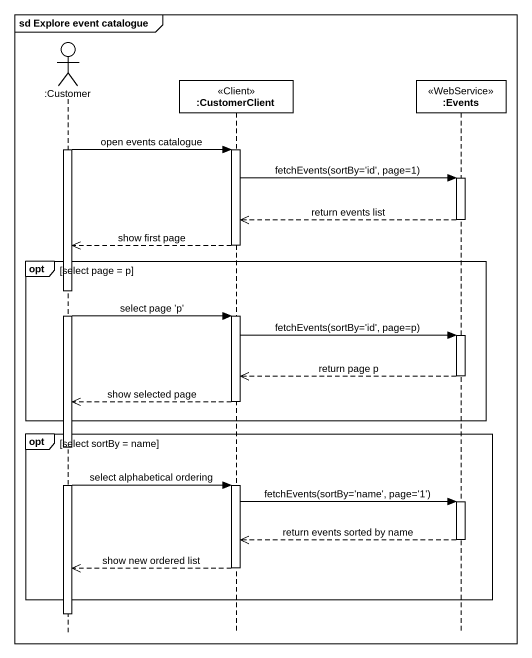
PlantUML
@startuml
mainframe sd Explore event catalogue
hide footbox
actor ":Customer" as Customer
participant ":CustomerClient" as CustomerClient <<Client>>
participant ":Events" as Events <<WebService>>

activate Customer
Customer -> CustomerClient : open events catalogue
activate CustomerClient
CustomerClient -> Events : fetchEvents(sortBy='id', page=1)
activate Events
Events -->> CustomerClient : return events list
deactivate Events
CustomerClient -->> Customer : show first page
deactivate CustomerClient
opt select page = p
  Customer -> CustomerClient : select page 'p'
  activate CustomerClient
  CustomerClient -> Events : fetchEvents(sortBy='id', page=p)
  activate Events
  Events -->> CustomerClient : return page p
  deactivate Events
  CustomerClient -->> Customer : show selected page
  deactivate CustomerClient
end
opt select sortBy = name
  Customer -> CustomerClient : select alphabetical ordering
  activate CustomerClient
  CustomerClient -> Events : fetchEvents(sortBy='name', page='1')
  activate Events
  Events -->> CustomerClient : return events sorted by name
  deactivate Events
  CustomerClient -->> Customer : show new ordered list
  deactivate CustomerClient
end
deactivate Customer
@enduml
